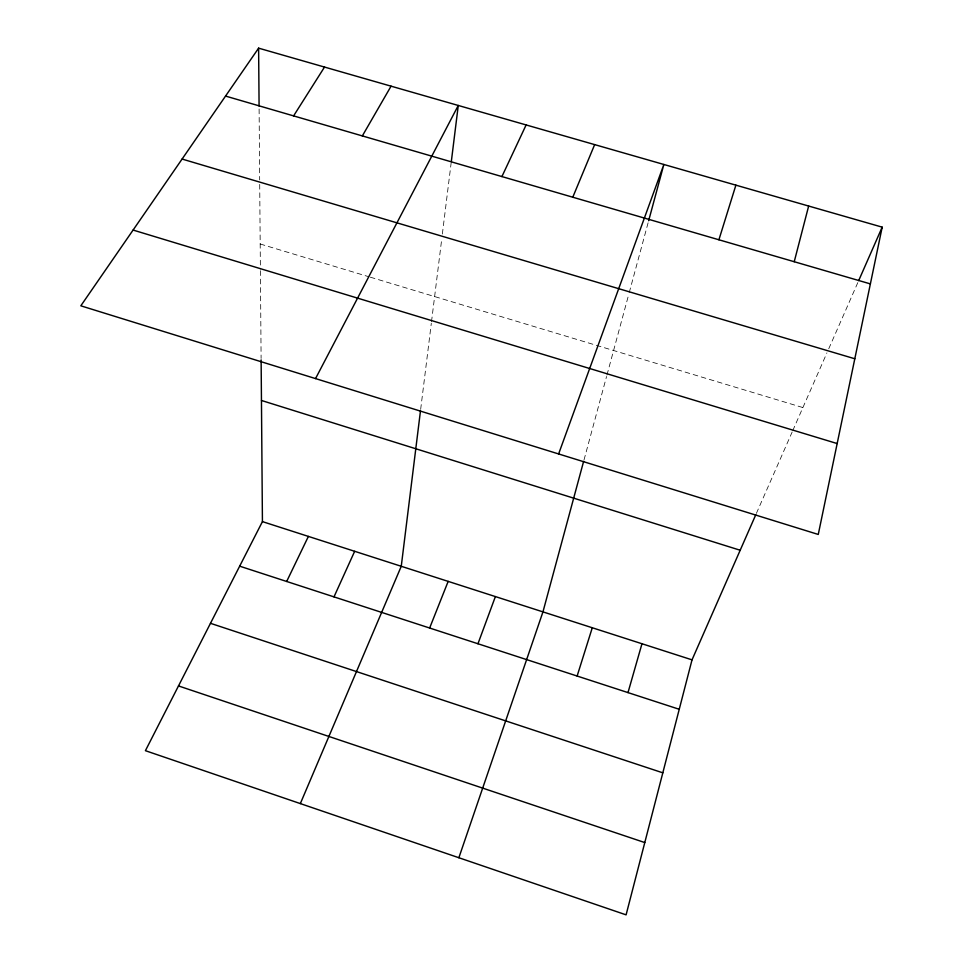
<?xml version="1.0" encoding="UTF-8"?>
<svg xmlns="http://www.w3.org/2000/svg" width="963" height="963" viewBox="0 0 963 963"><rect width="100%" height="100%" fill="white"/><g stroke="black" fill="none" stroke-linecap="round" stroke-linejoin="round"><path stroke-width="0.72" stroke-dasharray="4.82 3.61" d="M420.662 409.371L431.316 323.303M431.496 321.811L441.812 238.463M442.354 234.045L451.117 163.18M583.999 459.989L606.57 376.473M606.955 375.028L628.851 294.028M629.236 292.596L648.268 222.176M756.376 513.399L792.152 432.026M792.742 430.666L826.928 352.867M828.734 348.787L858.069 282.015M260.191 243.988L368.889 276.754M370.31 277.175L802.889 407.566M259.107 108.975L259.673 179.949M259.709 184.378L260.395 269.243M260.407 270.723L261.105 358.429"/><path stroke-width="1.44" d="M420.482 410.828L401.258 566.292L300.336 803.599M451.31 161.7L458.268 105.461L315.539 378.591M882.18 227.148L818.261 534.453L80.82 305.813L258.614 48.15L882.18 227.148L858.671 280.642M755.774 514.772L692.024 659.848L626.094 914.85L145.413 750.683L262.43 521.621L261.129 359.921M794.234 261.719L808.655 206.046M583.614 461.397L542.951 611.89L458.87 857.732M648.653 220.732L663.856 164.48L558.612 453.958M627.996 692.602L641.972 643.753M718.904 239.787L735.888 185.161M577.126 676.038L592.281 627.756M477.961 643.753L495.391 596.579M429.642 628.02L448.168 581.387M572.78 197.222L594.653 144.619M333.992 596.879L354.661 551.305M501.916 176.578L526.123 124.937M286.673 581.471L308.389 536.415M362.341 135.915L391.062 86.176M293.595 115.897L324.519 67.073M225.547 96.071L870.383 283.904M182.091 159.051L854.807 358.766M133.087 230.061L837.172 443.558M261.454 400.464L740.186 550.246M262.43 521.621L692.024 659.848M239.667 566.172L679.24 709.286M210.476 623.314L662.809 772.82M178.492 685.933L644.777 842.565M258.614 48.15L259.083 106.002"/></g></svg>
